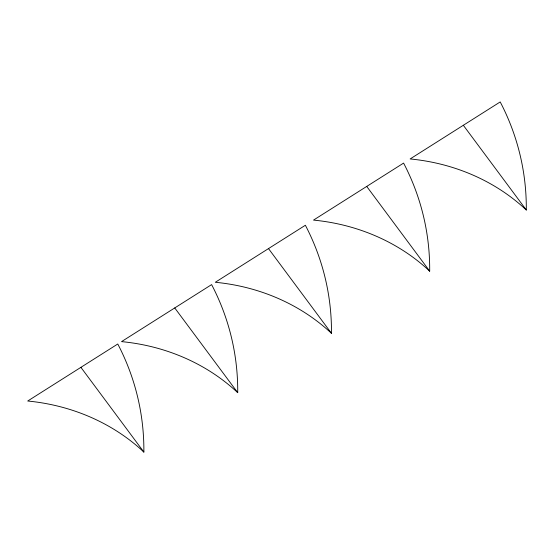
<?xml version="1.0" encoding="UTF-8"?>
<svg xmlns="http://www.w3.org/2000/svg" width="554" height="554" viewBox="0 0 554 554"><rect width="100%" height="100%" fill="white"/><g stroke="black" fill="none" stroke-linecap="round" stroke-linejoin="round"><path stroke-width="0.83" d="M463.331 125.273L526.3 209.994A198.256 178.797 -11.2 0 0 410.133 158.95L500.207 101.936A279.832 252.361 -11.2 0 1 526.3 209.994M366.72 186.428L429.682 271.148A198.256 178.797 -11.2 0 0 313.516 220.104L403.589 163.091A279.832 252.361 -11.2 0 1 429.682 271.148M268.503 248.601L331.465 333.321A198.256 178.797 -11.2 0 0 215.298 282.277L305.372 225.256A279.832 252.361 -11.2 0 1 331.465 333.321M174.745 307.941L237.714 392.661A198.256 178.797 -11.2 0 0 121.541 341.617L211.614 284.604A279.832 252.361 -11.2 0 1 237.714 392.661M80.905 367.344L143.867 452.064A198.256 178.797 -11.2 0 0 27.7 401.02L117.773 344.006A279.832 252.361 -11.2 0 1 143.867 452.064"/></g></svg>
